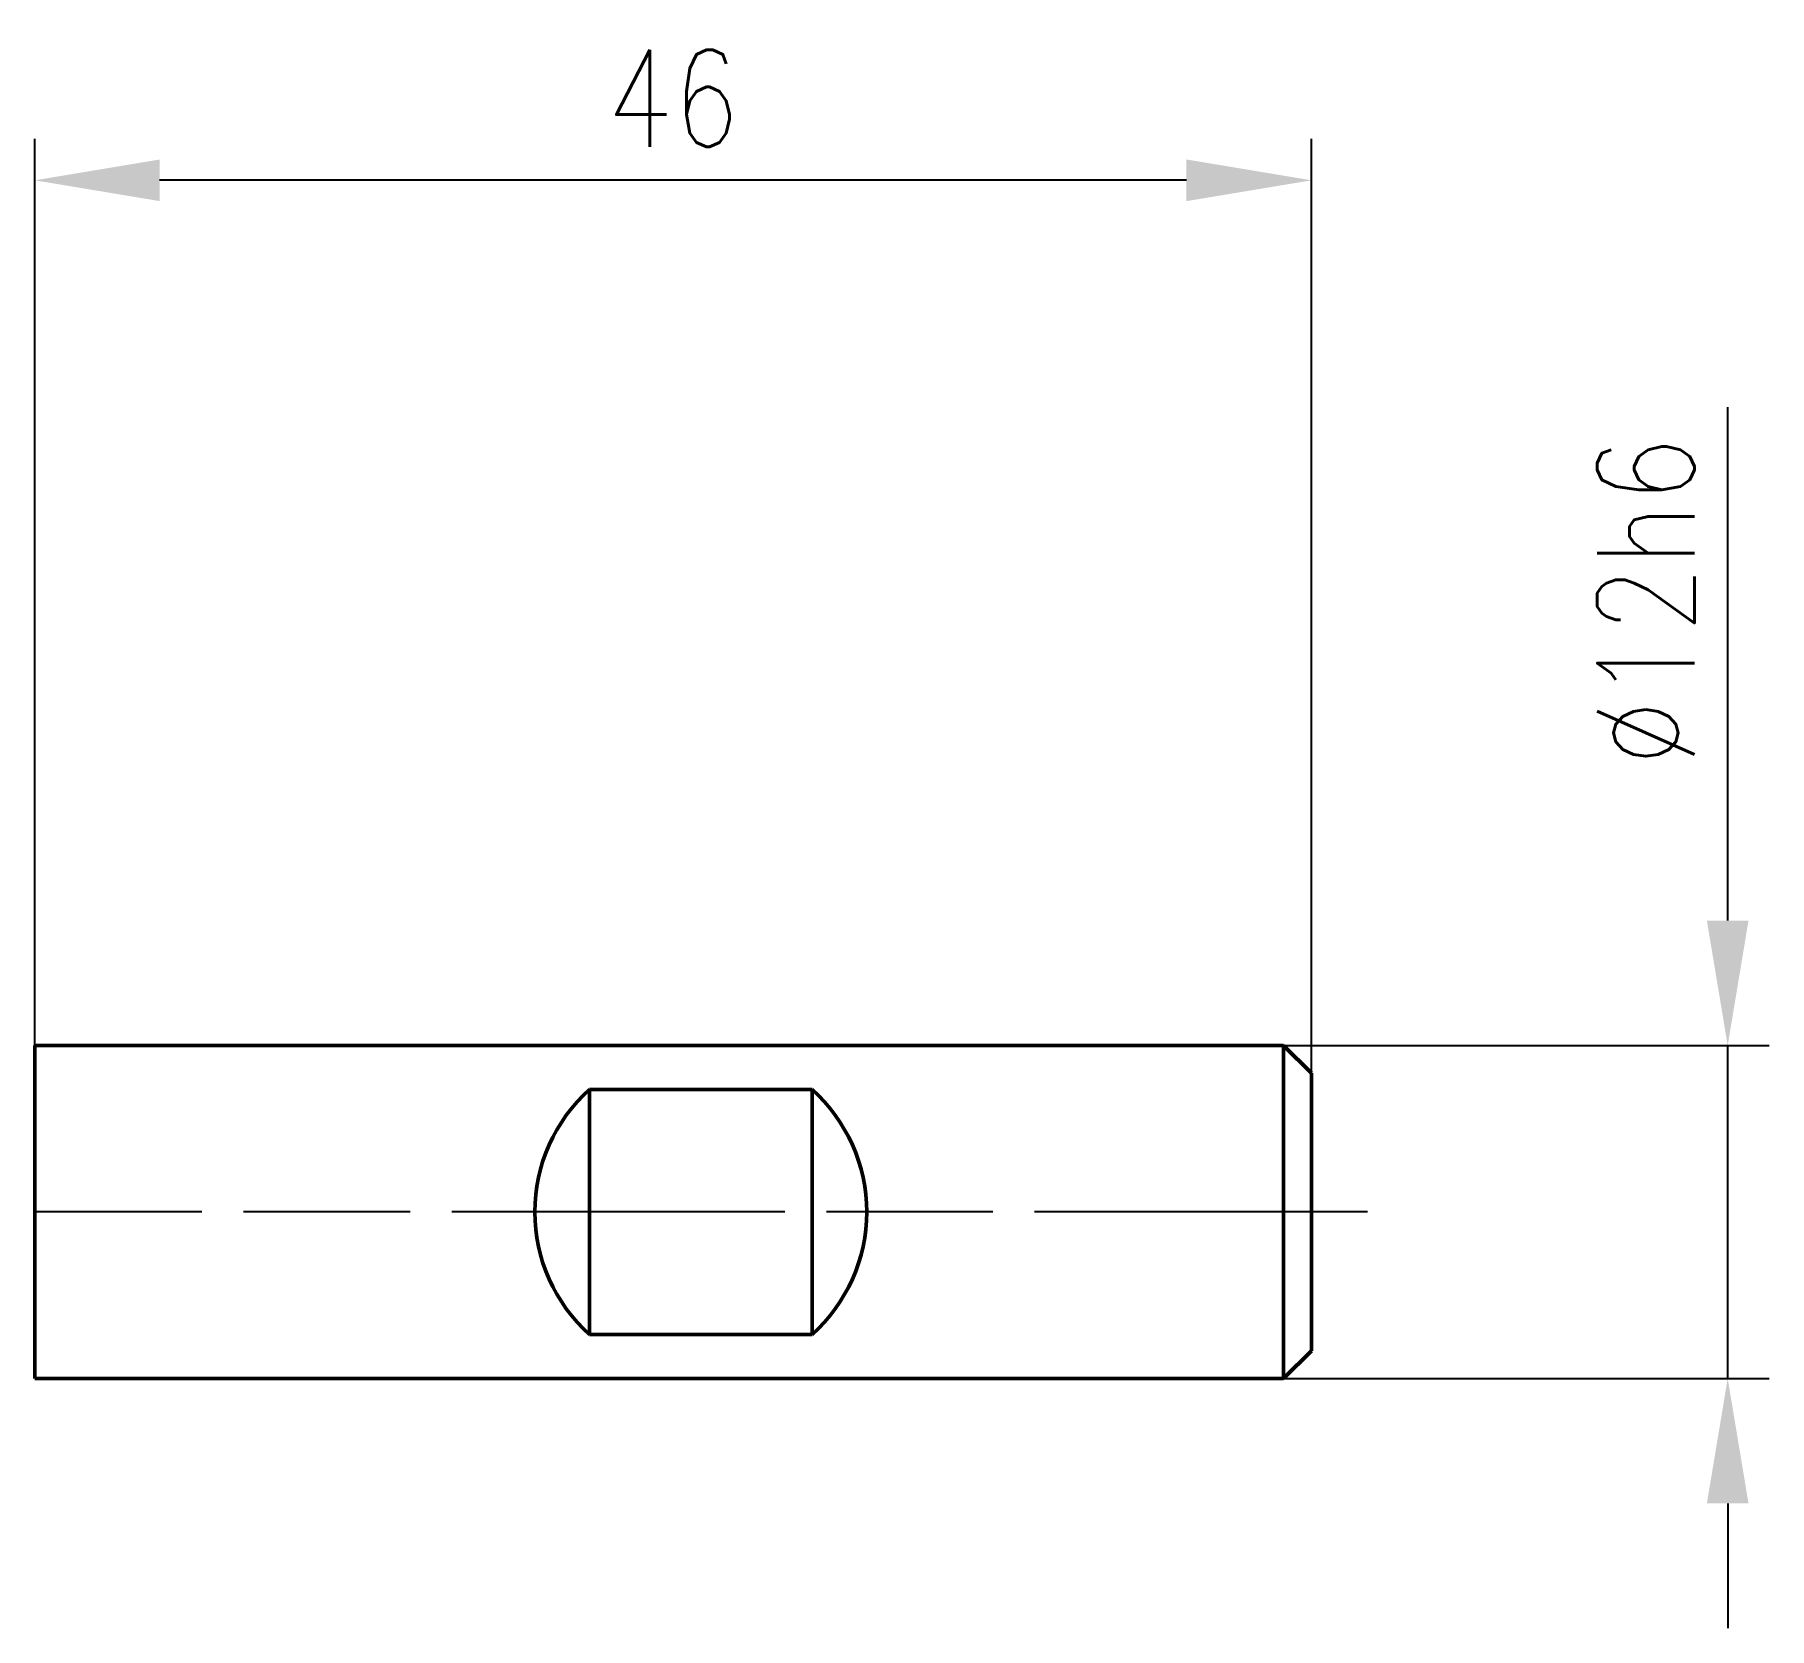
# Model space of a CAD drawing. Header units: millimetres. Extents: x 0 to 62.5, y -15 to 42.4.
import ezdxf

# ---------------------------------------------------------------- set-up
doc = ezdxf.new("R2010")
doc.units = ezdxf.units.MM
doc.header["$LTSCALE"] = 2
doc.linetypes.add('LONGDASH_DASH', pattern=[10.5, 6, -0.75, 3, -0.75])
for name, color, linetype, lineweight in [('1', 4, 'Continuous', 50), ('SK1', 4, 'Continuous', 50), ('SK2', 7, 'Continuous', 25), ('SK4', 2, 'LONGDASH_DASH', 25)]:
    doc.layers.add(name, color=color, linetype=linetype, lineweight=lineweight)
doc.styles.add('SIMPLEX', font='simplex.shx', dxfattribs={"width": 0.8})
doc.dimstyles.new('WALTER_1', dxfattribs={"dimtxt": 3.5, "dimasz": 4.5, "dimexe": 1.5, "dimexo": 0, "dimgap": 1.2, "dimtad": 1, "dimdec": 3, "dimdsep": 46, "dimtxsty": 'SIMPLEX', "dimcen": 2.5, "dimazin": 2, "dimtfac": 1, "dimtdec": 3, "dimtmove": 0, "dimatfit": 0, "dimfxl": 1.25, "dimtolj": 1, "dimarcsym": 0})

# ---------------------------------------------------------------- blocks, each defined once
blk = doc.blocks.new('*D0')
at = {"layer": 'Defpoints', "color": 0, "transparency": 16777216}
for p in [(45, 6), (61, 6), (45, -6)]:
    blk.add_point(p, dxfattribs=at)
at = {"layer": 'SK2', "color": 0, "lineweight": -2, "transparency": 16777216}
for p, q in [((61, 10.5), (61, 29)), ((45, 6), (62.5, 6)), ((61, -6), (61, 6)), ((45, -6), (62.5, -6)), ((61, -10.5), (61, -15))]:
    blk.add_line(p, q, dxfattribs=at)
at = {"layer": 'SK2', "color": 0, "transparency": 16777216}
for points in [[(60.25, 10.5), (61.75, 10.5), (61, 6)], [(60.25, -10.5), (61.75, -10.5), (61, -6)]]:
    blk.add_solid(points, dxfattribs=at)
at = {"layer": 'SK2', "color": 0, "transparency": 16777216, "insert": (58.05, 22), "char_height": 3.5, "attachment_point": 5, "rotation": 90, "style": 'SIMPLEX'}
blk.add_mtext('\\A1;%%C12h6', dxfattribs=at)
blk = doc.blocks.new('*D1')
at = {"layer": 'Defpoints', "color": 0, "transparency": 16777216}
for p in [(0, 37.173), (0, 6), (46, 5)]:
    blk.add_point(p, dxfattribs=at)
at = {"layer": 'SK2', "color": 0, "lineweight": -2, "transparency": 16777216}
for p, q in [((0, 6), (0, 38.673)), ((46, 5), (46, 38.673)), ((41.5, 37.173), (4.5, 37.173))]:
    blk.add_line(p, q, dxfattribs=at)
at = {"layer": 'SK2', "color": 0, "transparency": 16777216}
for points in [[(4.5, 37.923), (4.5, 36.423), (0, 37.173)], [(41.5, 37.923), (41.5, 36.423), (46, 37.173)]]:
    blk.add_solid(points, dxfattribs=at)
at = {"layer": 'SK2', "color": 0, "transparency": 16777216, "insert": (23, 40.123), "char_height": 3.5, "attachment_point": 5, "style": 'SIMPLEX'}
blk.add_mtext('\\A1;46', dxfattribs=at)

msp = doc.modelspace()

# ---------------------------------------------------------------- linework, layer by layer
at = {"layer": '1'}
msp.add_line((0, 6), (0, -6), dxfattribs=at)
at = {"layer": 'SK1'}
for p, q in [((45, 6), (0, 6)), ((45, 6), (45, -6)), ((45, 6), (46, 5)), ((19.9875, 4.4131), (28.0124, 4.4131)), ((19.9875, -4.4131), (19.9875, 4.4131)), ((28.0124, 4.4131), (28.0124, -4.4131)), ((46, 5), (46, -5)), ((28.0124, -4.4131), (19.9875, -4.4131)), ((46, -5), (45, -6)), ((45, -6), (0, -6))]:
    msp.add_line(p, q, dxfattribs=at)
for centre, start, end in [((23.9826, -0.0153), 132.054829, 179.852564), ((24.0173, -0.0153), 0.147436, 47.945171), ((23.9826, 0.0153), 180.147436, 227.945171), ((24.0173, 0.0153), 312.054829, 359.852564)]:
    msp.add_arc(centre, 5.9643, start, end, dxfattribs=at)
at = {"layer": 'SK4'}
msp.add_line((48.0242, 0), (0, 0), dxfattribs=at)

# ---------------------------------------------------------------- dimensions: what is measured, and where the dimension line sits
at = {"layer": 'SK2'}
dim = msp.add_linear_dim(base=(0, 37.1728), p1=(46, 5), p2=(0, 6), angle=180, text='46', dimstyle='WALTER_1', dxfattribs=at)
dim.commit()
dim.dimension.update_dxf_attribs({"geometry": '*D1', "text_midpoint": (23, 37.1728), "dimtype": 128})
dim = msp.add_linear_dim(base=(61, 6), p1=(45, -6), p2=(45, 6), angle=90, text='%%C12h6', dimstyle='WALTER_1', dxfattribs=at)
dim.commit()
dim.dimension.update_dxf_attribs({"geometry": '*D0', "text_midpoint": (58.05, 22)})

doc.saveas('drawing.dxf')
